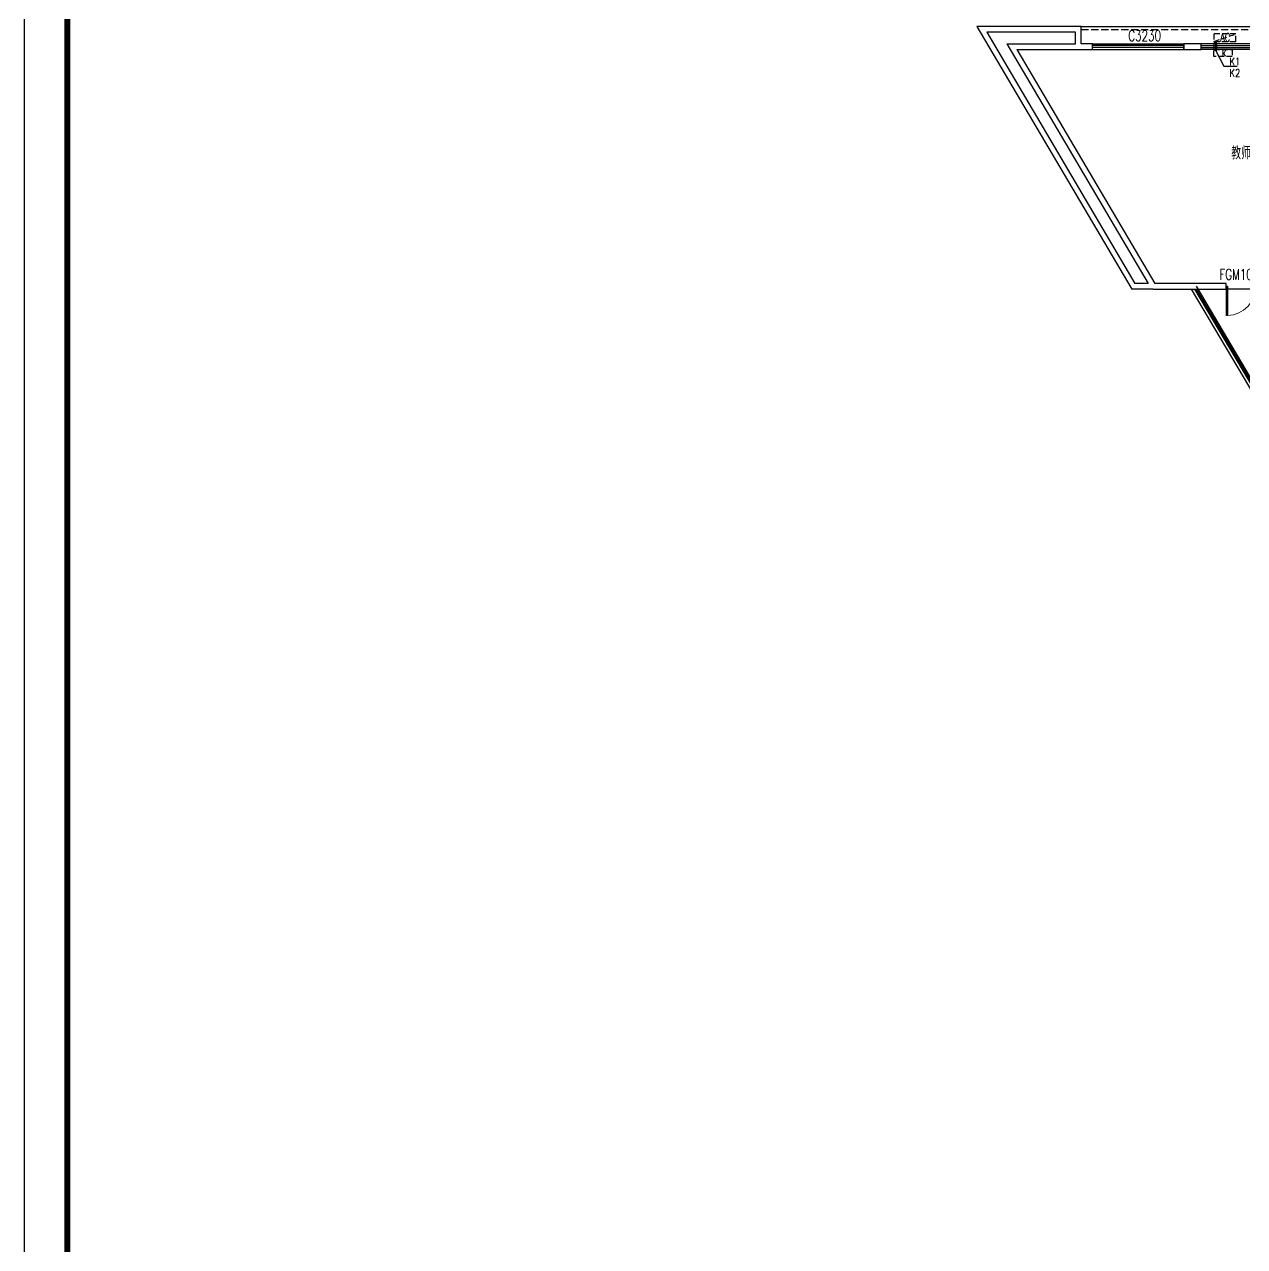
# Model space of a CAD drawing. Extents: x 447078 to 1776277, y 243534 to 519428.
# Drawn here: x 1505732 to 1548479, y 383685 to 426516 of the extents above; entities that cross this region are included whole.
import ezdxf

# ---------------------------------------------------------------- set-up
doc = ezdxf.new("R2010")
doc.units = 0
doc.header["$LTSCALE"] = 1000
doc.header["$MEASUREMENT"] = 0
doc.linetypes.add('DASH', pattern=[0.35, 0.25, -0.1])
doc.linetypes.add('HIDDEN3', pattern=[1.905, 1.27, -0.635])
for name, color, linetype in [('A-DOOR', 2, 'Continuous'), ('A-EQPM-MECH', 191, 'Continuous'), ('A-FIXT-DASH', 211, 'HIDDEN3'), ('A-HRAL', 104, 'Continuous'), ('A-OVER', 23, 'Continuous'), ('A-WALL', 140, 'Continuous'), ('A-WIND', 2, 'Continuous'), ('A-WIND-IDEN', 4, 'Continuous'), ('G-0-XREF', 2, 'Continuous'), ('G-ANNO-NOTE', 80, 'Continuous'), ('图框CCDI_B0GA0+0.00$0$G-BORD', 3, 'Continuous')]:
    doc.layers.add(name, color=color, linetype=linetype)
doc.styles.add('_TCH_DIM', font='SIMPLEX', dxfattribs={"bigfont": 'GBCBIG'})
doc.styles.add('_TCH_WINDOW', font='SIMPLEX', dxfattribs={"height": 3.5, "bigfont": 'GBCBIG'})
doc.styles.add('CCDI_T_G02', font='simplex.shx', dxfattribs={"width": 0.8, "bigfont": 'zjdz.shx'})
doc.styles.add('Note$0$CCDI-TOG-02', font='simplex.shx', dxfattribs={"width": 0.8, "bigfont": 'zjdz.shx'})

# ---------------------------------------------------------------- blocks, each defined once
blk = doc.blocks.new('图框CCDI_B0GA0+0.00')
at = {"layer": '图框CCDI_B0GA0+0.00$0$G-BORD'}
blk.add_lwpolyline([(0, 84100), (118900, 84100), (118900, 0), (0, 0)], close=True, dxfattribs=at)
at = {"layer": '图框CCDI_B0GA0+0.00$0$G-BORD', "const_width": 140}
blk.add_lwpolyline([(3300, 83100), (117900, 83100), (117900, 1000), (3300, 1000)], close=True, dxfattribs=at)
blk = doc.blocks.new('KT-SWSN')
at = {"layer": 'A-EQPM-MECH', "linetype": 'DASH', "ltscale": 0.8}
blk.add_line((934546, 493315), (935311, 493581), dxfattribs=at)
for points in [[(934546, 493315), (935311, 493315), (935311, 493581), (934546, 493581)], [(935183, 492788), (934546, 492788), (934546, 493038), (935183, 493038)]]:
    blk.add_lwpolyline(points, close=True, dxfattribs=at)
at = {"layer": 'A-EQPM-MECH'}
blk.add_lwpolyline([(934546, 493013), (934646, 493013), (934646, 493263), (934546, 493263)], close=True, dxfattribs=at)
blk.add_lwpolyline([(934596, 493263), (934596, 493013)], dxfattribs=at)
at = {"layer": 'A-FIXT-DASH'}
blk.add_lwpolyline([(934596, 493013), (934887, 492446), (935357, 492446)], dxfattribs=at)
at = {"layer": 'A-EQPM-MECH', "style": '_TCH_DIM', "width": 0.705882}
blk.add_text('AC', height=297.5, dxfattribs=at).set_placement((934762, 493315))
at = {"layer": 'A-EQPM-MECH', "style": 'Note$0$CCDI-TOG-02', "text_generation_flag": 4, "width": 0.8}
blk.add_text('K', height=200, dxfattribs=at).set_placement((934822, 493006))
at = {"layer": 'A-FIXT-DASH', "style": 'CCDI_T_G02', "width": 0.8}
blk.add_text('K1', height=265.8, dxfattribs=at).set_placement((935094, 492483))
blk = doc.blocks.new('$TCHSYS$WIN2D')
for p, q in [((-0.5, 0.5), (0.5, 0.5)), ((-0.5, 0.5), (-0.5, -0.5)), ((0.5, 0.5), (0.5, -0.5)), ((0.5, 0.1667), (-0.5, 0.1667)), ((0.5, -0.1667), (-0.5, -0.1667)), ((-0.5, -0.5), (0.5, -0.5))]:
    blk.add_line(p, q)
blk = doc.blocks.new('$DorLib2D$00000001')
for p, q in [((0.45, 0.975), (0.5, 0.975)), ((0.45, 0), (0.45, 0.975)), ((0.5, 0), (0.5, 0.975)), ((0.5, 0), (0.45, 0))]:
    blk.add_line(p, q)
at = {"lineweight": 13}
blk.add_arc((0.475, 0), 0.975, 91.4693, 180, dxfattribs=at)

msp = doc.modelspace()

# ---------------------------------------------------------------- linework, layer by layer
at = {"layer": 'A-DOOR'}
msp.add_line((1548881.9, 417241.4), (1547831.9, 417241.4), dxfattribs=at)
at = {"layer": 'A-HRAL'}
for p, q in [((1546730.1, 417241.4), (1550294.1, 411197.5)), ((1546788.1, 417241.4), (1550337.2, 411222.9))]:
    msp.add_line(p, q, dxfattribs=at)
at = {"layer": 'A-OVER'}
for p, q in [((1542757.2, 426441.4), (1590356.9, 426441.4)), ((1546614, 417241.4), (1550208, 411146.7)), ((1546786.3, 417343), (1550380.2, 411248.3))]:
    msp.add_line(p, q, dxfattribs=at)
at = {"layer": 'A-OVER', "linetype": 'DASH'}
msp.add_line((1542757.2, 426341.4), (1586456.9, 426341.4), dxfattribs=at)
at = {"layer": 'A-WALL'}
for p, q in [((1539099.2, 426441.4), (1544524.3, 417241.4)), ((1542757.2, 426441.4), (1539099.2, 426441.4)), ((1539449.3, 426241.4), (1544638.6, 417441.4)), ((1542557.2, 426241.4), (1539449.3, 426241.4)), ((1542557.2, 425841.4), (1542557.2, 426241.4)), ((1542757.2, 425841.4), (1542757.2, 426441.4)), ((1540149.6, 425841.4), (1542070.7, 422583.5)), ((1540149.6, 425841.4), (1542156.9, 425841.4)), ((1542156.9, 425841.4), (1542557.2, 425841.4)), ((1543156.9, 425841.4), (1542757.2, 425841.4)), ((1543156.9, 425641.4), (1543156.9, 425841.4)), ((1546956.9, 425841.4), (1546356.9, 425841.4)), ((1546356.9, 425841.4), (1546356.9, 425641.4)), ((1546956.9, 425641.4), (1546956.9, 425841.4)), ((1540499.7, 425641.4), (1545335.1, 417441.4)), ((1540499.7, 425641.4), (1543156.9, 425641.4)), ((1546356.9, 425641.4), (1546956.9, 425641.4)), ((1542070.7, 422583.5), (1545102.9, 417441.4)), ((1545278, 417241.4), (1544524.3, 417241.4)), ((1545102.9, 417441.4), (1544638.6, 417441.4)), ((1545278, 417241.4), (1547831.9, 417241.4)), ((1547831.9, 417441.4), (1545335.1, 417441.4)), ((1547831.9, 417241.4), (1547831.9, 417441.4))]:
    msp.add_line(p, q, dxfattribs=at)

# ---------------------------------------------------------------- block references
at = {"layer": 'A-DOOR', "xscale": 1050, "yscale": 1050, "zscale": 1050, "rotation": 179.9999999915621}
msp.add_blockref('$DorLib2D$00000001', (1548356.9, 417341.4), dxfattribs=at)
at = {"layer": 'A-EQPM-MECH'}
msp.add_blockref('KT-SWSN', (612861.3, -67397), dxfattribs=at)
at = {"layer": 'A-WIND', "yscale": -200, "rotation": 359.9999999986587}
for p, xscale, zscale in [((1544756.9, 425741.4), 3200, 3200), ((1549356.9, 425741.4), -4800, -4800)]:
    msp.add_blockref('$TCHSYS$WIN2D', p, dxfattribs=dict(at, xscale=xscale, zscale=zscale))
at = {"layer": 'G-0-XREF', "xscale": 1.5, "yscale": 1.5, "zscale": 1.5, "rotation": 270}
msp.add_blockref('图框CCDI_B0GA0+0.00', (1505731.5, 519203.4), dxfattribs=at)

# ---------------------------------------------------------------- texts
at = {"layer": 'A-FIXT-DASH', "style": 'CCDI_T_G02', "width": 0.8}
msp.add_text('K2', height=265.82, dxfattribs=at).set_placement((1547953.2, 424684.3))
at = {"layer": 'A-WIND-IDEN', "style": '_TCH_WINDOW', "width": 0.705882}
for s, p in [('C3230', (1544405.9, 425932.3)), ('FGM1029', (1547598.2, 417568.1))]:
    msp.add_text(s, height=375, rotation=360, dxfattribs=at).set_placement(p)
at = {"layer": 'G-ANNO-NOTE', "style": 'CCDI_T_G02', "width": 0.8}
msp.add_text('教师办公', height=450, dxfattribs=at).set_placement((1548013.2, 421784.3))

doc.saveas('drawing.dxf')
